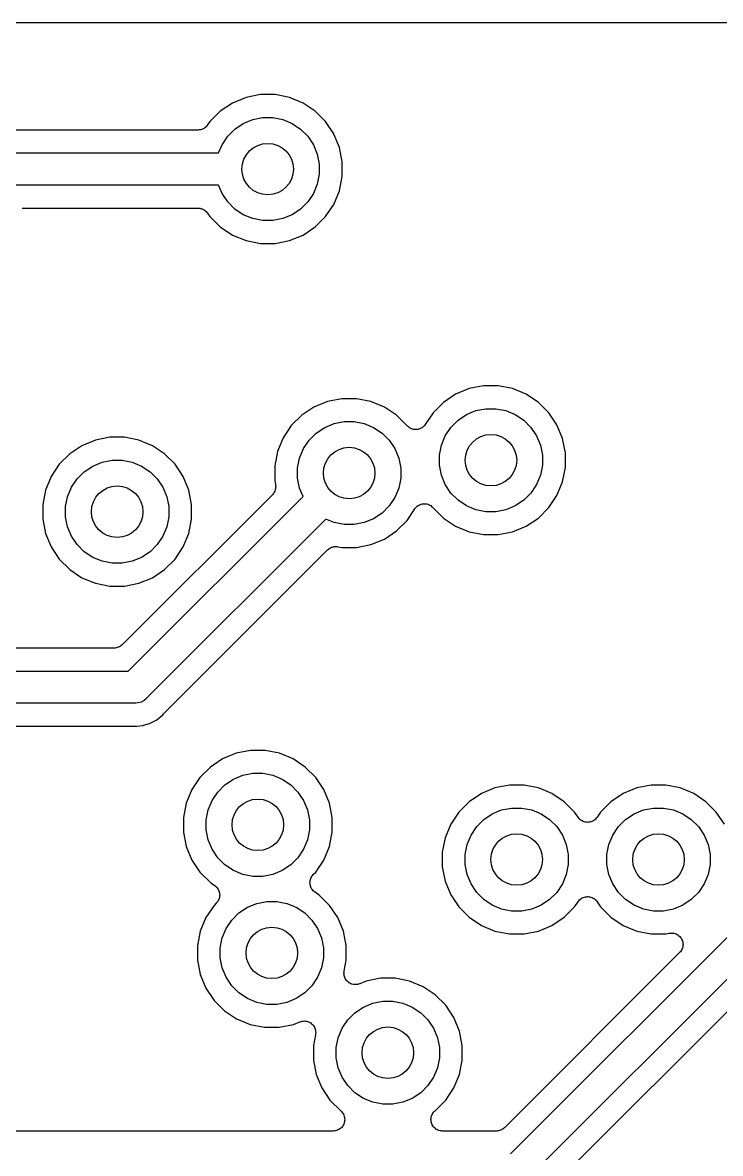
# Model space of a CAD drawing. Extents: x 1.98 to 5.9, y -3.93 to -1.98.
# Drawn here: x 4.7861 to 4.9992, y -2.3221 to -1.9765 of the extents above; entities that cross this region are included whole.
import ezdxf

# ---------------------------------------------------------------- set-up
doc = ezdxf.new("R2010")
doc.units = 0
doc.header["$MEASUREMENT"] = 0
doc.layers.add('BLACK', color=7, linetype='CONTINUOUS')

msp = doc.modelspace()

# ---------------------------------------------------------------- linework, layer by layer
at = {"layer": 'BLACK', "linetype": 'CONTINUOUS'}
for p, q in [((2.27122, -1.97649), (5.89403, -1.97649)), ((4.85018, -2.0011), (4.84645, -2.00359)), ((4.85432, -1.99939), (4.85018, -2.0011)), ((4.85871, -1.99851), (4.85432, -1.99939)), ((4.8632, -1.99851), (4.85871, -1.99851)), ((4.86759, -1.99939), (4.8632, -1.99851)), ((4.87173, -2.0011), (4.86759, -1.99939)), ((4.87546, -2.00359), (4.87173, -2.0011)), ((4.84645, -2.00359), (4.84329, -2.00676)), ((4.87862, -2.00676), (4.87546, -2.00359)), ((4.84257, -2.00782), (4.84237, -2.00807)), ((4.84259, -2.0078), (4.84257, -2.00782)), ((4.8426, -2.00778), (4.84259, -2.0078)), ((4.84259, -2.0078), (4.84259, -2.0078)), ((4.84259, -2.0078), (4.84259, -2.0078)), ((4.84329, -2.00676), (4.8426, -2.00778)), ((4.85092, -2.00903), (4.8535, -2.0073)), ((4.8535, -2.0073), (4.85636, -2.00612)), ((4.85636, -2.00612), (4.8594, -2.00551)), ((4.8594, -2.00551), (4.86251, -2.00551)), ((4.86251, -2.00551), (4.86555, -2.00612)), ((4.86555, -2.00612), (4.86841, -2.0073)), ((4.86841, -2.0073), (4.87099, -2.00903)), ((4.88111, -2.01049), (4.87862, -2.00676)), ((4.83969, -2.00934), (4.78061, -2.00934)), ((4.84002, -2.00931), (4.83969, -2.00934)), ((4.84034, -2.00928), (4.84002, -2.00931)), ((4.84035, -2.00927), (4.84034, -2.00928)), ((4.84037, -2.00927), (4.84035, -2.00927)), ((4.84068, -2.00918), (4.84037, -2.00927)), ((4.84099, -2.00909), (4.84068, -2.00918)), ((4.84101, -2.00908), (4.84099, -2.00909)), ((4.84102, -2.00907), (4.84101, -2.00908)), ((4.84131, -2.00892), (4.84102, -2.00907)), ((4.8416, -2.00877), (4.84131, -2.00892)), ((4.84161, -2.00876), (4.8416, -2.00877)), ((4.84163, -2.00875), (4.84161, -2.00876)), ((4.84188, -2.00855), (4.84163, -2.00875)), ((4.84213, -2.00835), (4.84188, -2.00855)), ((4.84214, -2.00833), (4.84213, -2.00835)), ((4.84216, -2.00832), (4.84214, -2.00833)), ((4.84237, -2.00807), (4.84216, -2.00832)), ((4.847, -2.0138), (4.84872, -2.01122)), ((4.84872, -2.01122), (4.85092, -2.00903)), ((4.87099, -2.00903), (4.87319, -2.01122)), ((4.87319, -2.01122), (4.87491, -2.0138)), ((4.88115, -2.01056), (4.88111, -2.01049)), ((4.88115, -2.01057), (4.88115, -2.01056)), ((4.88283, -2.01462), (4.88115, -2.01057)), ((4.84595, -2.01634), (4.847, -2.0138)), ((4.87491, -2.0138), (4.8761, -2.01667)), ((4.8837, -2.01902), (4.88283, -2.01462)), ((4.7801, -2.01634), (4.84595, -2.01634)), ((4.8761, -2.01667), (4.8767, -2.01971)), ((4.8767, -2.01971), (4.8767, -2.02281)), ((4.8837, -2.0235), (4.8837, -2.01902)), ((4.8767, -2.02281), (4.8761, -2.02585)), ((4.88283, -2.0279), (4.8837, -2.0235)), ((4.84595, -2.02618), (4.78189, -2.02618)), ((4.847, -2.02872), (4.84595, -2.02618)), ((4.84872, -2.0313), (4.847, -2.02872)), ((4.87491, -2.02872), (4.87319, -2.0313)), ((4.8761, -2.02585), (4.87491, -2.02872)), ((4.88111, -2.03204), (4.88283, -2.0279)), ((4.85092, -2.03349), (4.84872, -2.0313)), ((4.87319, -2.0313), (4.87099, -2.03349)), ((4.87862, -2.03576), (4.88111, -2.03204)), ((4.78592, -2.03321), (4.78624, -2.03318)), ((4.78624, -2.03318), (4.83969, -2.03318)), ((4.83969, -2.03318), (4.83971, -2.03318)), ((4.83971, -2.03318), (4.83971, -2.03318)), ((4.83971, -2.03318), (4.83971, -2.03318)), ((4.83971, -2.03318), (4.83974, -2.03318)), ((4.83974, -2.03318), (4.84006, -2.03322)), ((4.84006, -2.03322), (4.84039, -2.03325)), ((4.84039, -2.03325), (4.8404, -2.03326)), ((4.8404, -2.03326), (4.84042, -2.03326)), ((4.84042, -2.03326), (4.84072, -2.03336)), ((4.84072, -2.03336), (4.84104, -2.03345)), ((4.84104, -2.03345), (4.84105, -2.03346)), ((4.84105, -2.03346), (4.84107, -2.03346)), ((4.84107, -2.03346), (4.84135, -2.03362)), ((4.84135, -2.03362), (4.84164, -2.03377)), ((4.84164, -2.03377), (4.84165, -2.03379)), ((4.84165, -2.03379), (4.84167, -2.03379)), ((4.84167, -2.03379), (4.84192, -2.034)), ((4.84192, -2.034), (4.84217, -2.03421)), ((4.84217, -2.03421), (4.84218, -2.03422)), ((4.84218, -2.03422), (4.84219, -2.03423)), ((4.84219, -2.03423), (4.84239, -2.03449)), ((4.84239, -2.03449), (4.8426, -2.03474)), ((4.8426, -2.03474), (4.84329, -2.03576)), ((4.8535, -2.03522), (4.85092, -2.03349)), ((4.85636, -2.0364), (4.8535, -2.03522)), ((4.86841, -2.03522), (4.86555, -2.0364)), ((4.87099, -2.03349), (4.86841, -2.03522)), ((4.84329, -2.03576), (4.84645, -2.03893)), ((4.84645, -2.03893), (4.85018, -2.04142)), ((4.8594, -2.03701), (4.85636, -2.0364)), ((4.86251, -2.03701), (4.8594, -2.03701)), ((4.86555, -2.0364), (4.86251, -2.03701)), ((4.87173, -2.04142), (4.87546, -2.03893)), ((4.87546, -2.03893), (4.87862, -2.03576)), ((4.85018, -2.04142), (4.85432, -2.04313)), ((4.86759, -2.04313), (4.87173, -2.04142)), ((4.85432, -2.04313), (4.85871, -2.04401)), ((4.85871, -2.04401), (4.8632, -2.04401)), ((4.8632, -2.04401), (4.86759, -2.04313)), ((4.92689, -2.08749), (4.9225, -2.08836)), ((4.93137, -2.08749), (4.92689, -2.08749)), ((4.93577, -2.08836), (4.93137, -2.08749)), ((4.91836, -2.09008), (4.91463, -2.09257)), ((4.9225, -2.08836), (4.91836, -2.09008)), ((4.93991, -2.09008), (4.93577, -2.08836)), ((4.94363, -2.09257), (4.93991, -2.09008)), ((4.87505, -2.09401), (4.87133, -2.0965)), ((4.87919, -2.0923), (4.87505, -2.09401)), ((4.88359, -2.09143), (4.87919, -2.0923)), ((4.88807, -2.09143), (4.88359, -2.09143)), ((4.89246, -2.0923), (4.88807, -2.09143)), ((4.8966, -2.09401), (4.89246, -2.0923)), ((4.90033, -2.0965), (4.8966, -2.09401)), ((4.91463, -2.09257), (4.91146, -2.09574)), ((4.9468, -2.09574), (4.94363, -2.09257)), ((4.87133, -2.0965), (4.86816, -2.09967)), ((4.90368, -2.09986), (4.90033, -2.0965)), ((4.91146, -2.09574), (4.90907, -2.09933)), ((4.9191, -2.098), (4.92167, -2.09628)), ((4.92167, -2.09628), (4.92454, -2.09509)), ((4.92454, -2.09509), (4.92758, -2.09449)), ((4.92758, -2.09449), (4.93068, -2.09449)), ((4.93068, -2.09449), (4.93373, -2.09509)), ((4.93373, -2.09509), (4.93659, -2.09628)), ((4.93659, -2.09628), (4.93917, -2.098)), ((4.94929, -2.09946), (4.9468, -2.09574)), ((4.86816, -2.09967), (4.86567, -2.1034)), ((4.87579, -2.10194), (4.87837, -2.10022)), ((4.87837, -2.10022), (4.88123, -2.09903)), ((4.88123, -2.09903), (4.88428, -2.09843)), ((4.88428, -2.09843), (4.88738, -2.09843)), ((4.88738, -2.09843), (4.89042, -2.09903)), ((4.89042, -2.09903), (4.89329, -2.10022)), ((4.89329, -2.10022), (4.89587, -2.10194)), ((4.90394, -2.10007), (4.90368, -2.09986)), ((4.90419, -2.10028), (4.90394, -2.10007)), ((4.9042, -2.10028), (4.90419, -2.10028)), ((4.90421, -2.10029), (4.9042, -2.10028)), ((4.9045, -2.10045), (4.90421, -2.10029)), ((4.90479, -2.1006), (4.9045, -2.10045)), ((4.9048, -2.10061), (4.90479, -2.1006)), ((4.90481, -2.10061), (4.9048, -2.10061)), ((4.90513, -2.10071), (4.90481, -2.10061)), ((4.90544, -2.10081), (4.90513, -2.10071)), ((4.90545, -2.10081), (4.90544, -2.10081)), ((4.90546, -2.10081), (4.90545, -2.10081)), ((4.9058, -2.10085), (4.90546, -2.10081)), ((4.90612, -2.10088), (4.9058, -2.10085)), ((4.90613, -2.10088), (4.90612, -2.10088)), ((4.90614, -2.10088), (4.90613, -2.10088)), ((4.90647, -2.10085), (4.90614, -2.10088)), ((4.9068, -2.10082), (4.90647, -2.10085)), ((4.90681, -2.10082), (4.9068, -2.10082)), ((4.90682, -2.10082), (4.90681, -2.10082)), ((4.90714, -2.10072), (4.90682, -2.10082)), ((4.90746, -2.10063), (4.90714, -2.10072)), ((4.90747, -2.10062), (4.90746, -2.10063)), ((4.90748, -2.10062), (4.90747, -2.10062)), ((4.90777, -2.10047), (4.90748, -2.10062)), ((4.90806, -2.10031), (4.90777, -2.10047)), ((4.90807, -2.10031), (4.90806, -2.10031)), ((4.90808, -2.1003), (4.90807, -2.10031)), ((4.90834, -2.1001), (4.90808, -2.1003)), ((4.9086, -2.09989), (4.90834, -2.1001)), ((4.90861, -2.09987), (4.9086, -2.09988)), ((4.9086, -2.09988), (4.9086, -2.09989)), ((4.90882, -2.09962), (4.90861, -2.09987)), ((4.90904, -2.09937), (4.90882, -2.09962)), ((4.90905, -2.09935), (4.90904, -2.09937)), ((4.90907, -2.09933), (4.90905, -2.09935)), ((4.90905, -2.09935), (4.90905, -2.09935)), ((4.90905, -2.09935), (4.90905, -2.09935)), ((4.91518, -2.10278), (4.9169, -2.1002)), ((4.9169, -2.1002), (4.9191, -2.098)), ((4.93917, -2.098), (4.94137, -2.1002)), ((4.94137, -2.1002), (4.94309, -2.10278)), ((4.95101, -2.1036), (4.94929, -2.09946)), ((4.80833, -2.10411), (4.80419, -2.10583)), ((4.81272, -2.10324), (4.80833, -2.10411)), ((4.8172, -2.10324), (4.81272, -2.10324)), ((4.8216, -2.10411), (4.8172, -2.10324)), ((4.82574, -2.10583), (4.8216, -2.10411)), ((4.86567, -2.1034), (4.86395, -2.10754)), ((4.87187, -2.10671), (4.87359, -2.10413)), ((4.87359, -2.10413), (4.87579, -2.10194)), ((4.89587, -2.10194), (4.89806, -2.10413)), ((4.89806, -2.10413), (4.89978, -2.10671)), ((4.91399, -2.10564), (4.91518, -2.10278)), ((4.94309, -2.10278), (4.94428, -2.10564)), ((4.95188, -2.108), (4.95101, -2.1036)), ((4.80419, -2.10583), (4.80046, -2.10831)), ((4.82946, -2.10831), (4.82574, -2.10583)), ((4.86395, -2.10754), (4.86308, -2.11193)), ((4.87068, -2.10958), (4.87187, -2.10671)), ((4.89978, -2.10671), (4.90097, -2.10958)), ((4.91339, -2.10869), (4.91399, -2.10564)), ((4.94428, -2.10564), (4.94488, -2.10869)), ((4.95188, -2.11248), (4.95188, -2.108)), ((4.79729, -2.11148), (4.7948, -2.11521)), ((4.80046, -2.10831), (4.79729, -2.11148)), ((4.8075, -2.11203), (4.81037, -2.11084)), ((4.81037, -2.11084), (4.81341, -2.11024)), ((4.81341, -2.11024), (4.81651, -2.11024)), ((4.81651, -2.11024), (4.81955, -2.11084)), ((4.81955, -2.11084), (4.82242, -2.11203)), ((4.83263, -2.11148), (4.82946, -2.10831)), ((4.83512, -2.11521), (4.83263, -2.11148)), ((4.87008, -2.11262), (4.87068, -2.10958)), ((4.90097, -2.10958), (4.90157, -2.11262)), ((4.91339, -2.11179), (4.91339, -2.10869)), ((4.94488, -2.10869), (4.94488, -2.11179)), ((4.80273, -2.11595), (4.80492, -2.11375)), ((4.80492, -2.11375), (4.8075, -2.11203)), ((4.82242, -2.11203), (4.825, -2.11375)), ((4.825, -2.11375), (4.82719, -2.11595)), ((4.86308, -2.11193), (4.86308, -2.11641)), ((4.87008, -2.11572), (4.87008, -2.11262)), ((4.90157, -2.11262), (4.90157, -2.11572)), ((4.91399, -2.11483), (4.91339, -2.11179)), ((4.91518, -2.1177), (4.91399, -2.11483)), ((4.94428, -2.11483), (4.94309, -2.1177)), ((4.94488, -2.11179), (4.94428, -2.11483)), ((4.95101, -2.11687), (4.95188, -2.11248)), ((4.7948, -2.11521), (4.79309, -2.11935)), ((4.79982, -2.12139), (4.801, -2.11852)), ((4.801, -2.11852), (4.80273, -2.11595)), ((4.82719, -2.11595), (4.82892, -2.11852)), ((4.82892, -2.11852), (4.8301, -2.12139)), ((4.83683, -2.11935), (4.83512, -2.11521)), ((4.86308, -2.11641), (4.86332, -2.11762)), ((4.86332, -2.11762), (4.86332, -2.11764)), ((4.86332, -2.11764), (4.86332, -2.11764)), ((4.86332, -2.11764), (4.86332, -2.11764)), ((4.86332, -2.11764), (4.86333, -2.11767)), ((4.86333, -2.11767), (4.86336, -2.11799)), ((4.86339, -2.11835), (4.86335, -2.11867)), ((4.86336, -2.11799), (4.86339, -2.11832)), ((4.86339, -2.11832), (4.86338, -2.11833)), ((4.86338, -2.11833), (4.86339, -2.11835)), ((4.87068, -2.11877), (4.87008, -2.11572)), ((4.90157, -2.11572), (4.90097, -2.11877)), ((4.9169, -2.12027), (4.91518, -2.1177)), ((4.94309, -2.1177), (4.94137, -2.12027)), ((4.94929, -2.12101), (4.95101, -2.11687)), ((4.79309, -2.11935), (4.79221, -2.12374)), ((4.79921, -2.12443), (4.79982, -2.12139)), ((4.86236, -2.12078), (4.8165, -2.16664)), ((4.81837, -2.17467), (4.87174, -2.1213)), ((4.8301, -2.12139), (4.83071, -2.12443)), ((4.83771, -2.12374), (4.83683, -2.11935)), ((4.86257, -2.12053), (4.86236, -2.12078)), ((4.86278, -2.12028), (4.86257, -2.12053)), ((4.86279, -2.12025), (4.86278, -2.12026)), ((4.86278, -2.12026), (4.86278, -2.12028)), ((4.86295, -2.11997), (4.86279, -2.12025)), ((4.8631, -2.11968), (4.86295, -2.11997)), ((4.86311, -2.11966), (4.8631, -2.11968)), ((4.86312, -2.11965), (4.86311, -2.11966)), ((4.86321, -2.11934), (4.86312, -2.11965)), ((4.86331, -2.11903), (4.86321, -2.11934)), ((4.86332, -2.119), (4.86331, -2.11901)), ((4.86331, -2.11901), (4.86331, -2.11903)), ((4.86335, -2.11867), (4.86332, -2.119)), ((4.87174, -2.1213), (4.87068, -2.11877)), ((4.89978, -2.12163), (4.89806, -2.12421)), ((4.90097, -2.11877), (4.89978, -2.12163)), ((4.9191, -2.12247), (4.9169, -2.12027)), ((4.94137, -2.12027), (4.93917, -2.12247)), ((4.9468, -2.12474), (4.94929, -2.12101)), ((4.79221, -2.12374), (4.79221, -2.12822)), ((4.79921, -2.12754), (4.79921, -2.12443)), ((4.83071, -2.12443), (4.83071, -2.12754)), ((4.83771, -2.12822), (4.83771, -2.12374)), ((4.89806, -2.12421), (4.89587, -2.12641)), ((4.9035, -2.12867), (4.9059, -2.12508)), ((4.9059, -2.12508), (4.90591, -2.12506)), ((4.90591, -2.12506), (4.90592, -2.12504)), ((4.90591, -2.12506), (4.90591, -2.12506)), ((4.90591, -2.12506), (4.90591, -2.12506)), ((4.90592, -2.12504), (4.90614, -2.12479)), ((4.90614, -2.12479), (4.90635, -2.12454)), ((4.90635, -2.12454), (4.90636, -2.12453)), ((4.90636, -2.12452), (4.90662, -2.12431)), ((4.90636, -2.12453), (4.90636, -2.12452)), ((4.90662, -2.12431), (4.90688, -2.12411)), ((4.90688, -2.12411), (4.90689, -2.1241)), ((4.90689, -2.1241), (4.9069, -2.12409)), ((4.9069, -2.12409), (4.90719, -2.12394)), ((4.90719, -2.12394), (4.90748, -2.12379)), ((4.90748, -2.12379), (4.90749, -2.12378)), ((4.90749, -2.12378), (4.9075, -2.12378)), ((4.9075, -2.12378), (4.90783, -2.12369)), ((4.90783, -2.12369), (4.90814, -2.12359)), ((4.90814, -2.12359), (4.90815, -2.12359)), ((4.90815, -2.12359), (4.90816, -2.12359)), ((4.90816, -2.12359), (4.90849, -2.12356)), ((4.90849, -2.12356), (4.90882, -2.12353)), ((4.90882, -2.12353), (4.90883, -2.12353)), ((4.90883, -2.12353), (4.90884, -2.12353)), ((4.90884, -2.12353), (4.90916, -2.12356)), ((4.90916, -2.12356), (4.9095, -2.1236)), ((4.9095, -2.1236), (4.90951, -2.1236)), ((4.90951, -2.1236), (4.90952, -2.1236)), ((4.90952, -2.1236), (4.90983, -2.1237)), ((4.90983, -2.1237), (4.91015, -2.1238)), ((4.91015, -2.1238), (4.91016, -2.1238)), ((4.91016, -2.1238), (4.91017, -2.12381)), ((4.91017, -2.12381), (4.91046, -2.12396)), ((4.91046, -2.12396), (4.91075, -2.12412)), ((4.91075, -2.12412), (4.91076, -2.12413)), ((4.91076, -2.12413), (4.91077, -2.12413)), ((4.91077, -2.12413), (4.91102, -2.12434)), ((4.91102, -2.12434), (4.91128, -2.12455)), ((4.91128, -2.12455), (4.91463, -2.12791)), ((4.92167, -2.12419), (4.9191, -2.12247)), ((4.92454, -2.12538), (4.92167, -2.12419)), ((4.92758, -2.12598), (4.92454, -2.12538)), ((4.93373, -2.12538), (4.93068, -2.12598)), ((4.93659, -2.12419), (4.93373, -2.12538)), ((4.93917, -2.12247), (4.93659, -2.12419)), ((4.94363, -2.12791), (4.9468, -2.12474)), ((4.79221, -2.12822), (4.79309, -2.13262)), ((4.79982, -2.13058), (4.79921, -2.12754)), ((4.87869, -2.12826), (4.82406, -2.1829)), ((4.83071, -2.12754), (4.8301, -2.13058)), ((4.83683, -2.13262), (4.83771, -2.12822)), ((4.88123, -2.12932), (4.87869, -2.12826)), ((4.89329, -2.12813), (4.89042, -2.12932)), ((4.89587, -2.12641), (4.89329, -2.12813)), ((4.90033, -2.13184), (4.9035, -2.12867)), ((4.91463, -2.12791), (4.91836, -2.1304)), ((4.93068, -2.12598), (4.92758, -2.12598)), ((4.93991, -2.1304), (4.94363, -2.12791)), ((4.801, -2.13344), (4.79982, -2.13058)), ((4.8301, -2.13058), (4.82892, -2.13344)), ((4.88428, -2.12992), (4.88123, -2.12932)), ((4.88738, -2.12992), (4.88428, -2.12992)), ((4.89042, -2.12932), (4.88738, -2.12992)), ((4.8966, -2.13433), (4.90033, -2.13184)), ((4.91836, -2.1304), (4.9225, -2.13211)), ((4.9225, -2.13211), (4.92689, -2.13298)), ((4.93137, -2.13298), (4.93577, -2.13211)), ((4.93577, -2.13211), (4.93991, -2.1304)), ((4.79309, -2.13262), (4.7948, -2.13676)), ((4.80273, -2.13602), (4.801, -2.13344)), ((4.82892, -2.13344), (4.82719, -2.13602)), ((4.83512, -2.13676), (4.83683, -2.13262)), ((4.89246, -2.13605), (4.8966, -2.13433)), ((4.92689, -2.13298), (4.93137, -2.13298)), ((4.7948, -2.13676), (4.79729, -2.14049)), ((4.80492, -2.13822), (4.80273, -2.13602)), ((4.8075, -2.13994), (4.80492, -2.13822)), ((4.825, -2.13822), (4.82242, -2.13994)), ((4.82719, -2.13602), (4.825, -2.13822)), ((4.82938, -2.18748), (4.87922, -2.13764)), ((4.83263, -2.14049), (4.83512, -2.13676)), ((4.87922, -2.13764), (4.87923, -2.13763)), ((4.87923, -2.13763), (4.87926, -2.1376)), ((4.87923, -2.13763), (4.87923, -2.13763)), ((4.87923, -2.13763), (4.87923, -2.13763)), ((4.87926, -2.1376), (4.87951, -2.1374)), ((4.87951, -2.1374), (4.87976, -2.1372)), ((4.87976, -2.1372), (4.87978, -2.13719)), ((4.87978, -2.13719), (4.87979, -2.13718)), ((4.87979, -2.13718), (4.88008, -2.13703)), ((4.88008, -2.13703), (4.88036, -2.13688)), ((4.88036, -2.13688), (4.88038, -2.13687)), ((4.88038, -2.13687), (4.8804, -2.13686)), ((4.8804, -2.13686), (4.88071, -2.13677)), ((4.88071, -2.13677), (4.88102, -2.13668)), ((4.88102, -2.13668), (4.88104, -2.13668)), ((4.88104, -2.13668), (4.88105, -2.13667)), ((4.88105, -2.13667), (4.88137, -2.13665)), ((4.88137, -2.13665), (4.8817, -2.13661)), ((4.8817, -2.13661), (4.88172, -2.13662)), ((4.88172, -2.13662), (4.88173, -2.13661)), ((4.88173, -2.13661), (4.88205, -2.13665)), ((4.88205, -2.13665), (4.88238, -2.13668)), ((4.88238, -2.13668), (4.88359, -2.13692)), ((4.88359, -2.13692), (4.88807, -2.13692)), ((4.88807, -2.13692), (4.89246, -2.13605)), ((4.79729, -2.14049), (4.80046, -2.14365)), ((4.81037, -2.14113), (4.8075, -2.13994)), ((4.81341, -2.14173), (4.81037, -2.14113)), ((4.81651, -2.14173), (4.81341, -2.14173)), ((4.81955, -2.14113), (4.81651, -2.14173)), ((4.82242, -2.13994), (4.81955, -2.14113)), ((4.82946, -2.14365), (4.83263, -2.14049)), ((4.80046, -2.14365), (4.80419, -2.14614)), ((4.80419, -2.14614), (4.80833, -2.14786)), ((4.8216, -2.14786), (4.82574, -2.14614)), ((4.82574, -2.14614), (4.82946, -2.14365)), ((4.80833, -2.14786), (4.81272, -2.14873)), ((4.81272, -2.14873), (4.8172, -2.14873)), ((4.8172, -2.14873), (4.8216, -2.14786)), ((4.81621, -2.16688), (4.81596, -2.16708)), ((4.81646, -2.16668), (4.81621, -2.16688)), ((4.81649, -2.16665), (4.81646, -2.16668)), ((4.8165, -2.16664), (4.81649, -2.16665)), ((4.81649, -2.16665), (4.81649, -2.16665)), ((4.81649, -2.16665), (4.81649, -2.16665)), ((4.81402, -2.16767), (4.75776, -2.16767)), ((4.81434, -2.16764), (4.81402, -2.16767)), ((4.81467, -2.16761), (4.81434, -2.16764)), ((4.81468, -2.1676), (4.81467, -2.16761)), ((4.8147, -2.1676), (4.81468, -2.1676)), ((4.81501, -2.16751), (4.8147, -2.1676)), ((4.81532, -2.16742), (4.81501, -2.16751)), ((4.81534, -2.16741), (4.81532, -2.16742)), ((4.81536, -2.1674), (4.81534, -2.16741)), ((4.81564, -2.16725), (4.81536, -2.1674)), ((4.81593, -2.1671), (4.81564, -2.16725)), ((4.81594, -2.16709), (4.81593, -2.1671)), ((4.81596, -2.16708), (4.81594, -2.16709)), ((4.70596, -2.17467), (4.81837, -2.17467)), ((4.8223, -2.18416), (4.82137, -2.18444)), ((4.82316, -2.1837), (4.8223, -2.18416)), ((4.82391, -2.18309), (4.82316, -2.1837)), ((4.82406, -2.1829), (4.82391, -2.18309)), ((4.82017, -2.18451), (4.70416, -2.18451)), ((4.82041, -2.18454), (4.82017, -2.18451)), ((4.82065, -2.18451), (4.82041, -2.18454)), ((4.82137, -2.18444), (4.82065, -2.18451)), ((4.82065, -2.18451), (4.82065, -2.18451)), ((4.82888, -2.18806), (4.82914, -2.18774)), ((4.82914, -2.18774), (4.82918, -2.1877)), ((4.82918, -2.1877), (4.82928, -2.1876)), ((4.82928, -2.1876), (4.82938, -2.18748)), ((4.82275, -2.19134), (4.82499, -2.19066)), ((4.82499, -2.19066), (4.82706, -2.18955)), ((4.82706, -2.18955), (4.82888, -2.18806)), ((4.70468, -2.19151), (4.81965, -2.19151)), ((4.81965, -2.19151), (4.8197, -2.19151)), ((4.8197, -2.19151), (4.81985, -2.19153)), ((4.81985, -2.19153), (4.82, -2.19153)), ((4.82, -2.19153), (4.82041, -2.19157)), ((4.82041, -2.19157), (4.82082, -2.19153)), ((4.82082, -2.19153), (4.82275, -2.19134)), ((4.84715, -2.20153), (4.84342, -2.20402)), ((4.85129, -2.19982), (4.84715, -2.20153)), ((4.85569, -2.19894), (4.85129, -2.19982)), ((4.86017, -2.19894), (4.85569, -2.19894)), ((4.86456, -2.19982), (4.86017, -2.19894)), ((4.8687, -2.20153), (4.86456, -2.19982)), ((4.87243, -2.20402), (4.8687, -2.20153)), ((4.84342, -2.20402), (4.84026, -2.20719)), ((4.8756, -2.20719), (4.87243, -2.20402)), ((4.84026, -2.20719), (4.83777, -2.21091)), ((4.84789, -2.20946), (4.85047, -2.20773)), ((4.85047, -2.20773), (4.85333, -2.20655)), ((4.85333, -2.20655), (4.85637, -2.20594)), ((4.85637, -2.20594), (4.85948, -2.20594)), ((4.85948, -2.20594), (4.86252, -2.20655)), ((4.86252, -2.20655), (4.86539, -2.20773)), ((4.86539, -2.20773), (4.86796, -2.20946)), ((4.87808, -2.21091), (4.8756, -2.20719)), ((4.83777, -2.21091), (4.83605, -2.21505)), ((4.84397, -2.21423), (4.84569, -2.21165)), ((4.84569, -2.21165), (4.84789, -2.20946)), ((4.86796, -2.20946), (4.87016, -2.21165)), ((4.87016, -2.21165), (4.87188, -2.21423)), ((4.8798, -2.21505), (4.87808, -2.21091)), ((4.93037, -2.21041), (4.92623, -2.21212)), ((4.93477, -2.20954), (4.93037, -2.21041)), ((4.93925, -2.20954), (4.93477, -2.20954)), ((4.94364, -2.21041), (4.93925, -2.20954)), ((4.94778, -2.21212), (4.94364, -2.21041)), ((4.97368, -2.21041), (4.96954, -2.21212)), ((4.97807, -2.20954), (4.97368, -2.21041)), ((4.98256, -2.20954), (4.97807, -2.20954)), ((4.98695, -2.21041), (4.98256, -2.20954)), ((4.99109, -2.21212), (4.98695, -2.21041)), ((4.83605, -2.21505), (4.83518, -2.21945)), ((4.84278, -2.2171), (4.84397, -2.21423)), ((4.87188, -2.21423), (4.87307, -2.2171)), ((4.88067, -2.21945), (4.8798, -2.21505)), ((4.92251, -2.21461), (4.91934, -2.21778)), ((4.92623, -2.21212), (4.92251, -2.21461)), ((4.95151, -2.21461), (4.94778, -2.21212)), ((4.95468, -2.21778), (4.95151, -2.21461)), ((4.96581, -2.21461), (4.96265, -2.21778)), ((4.96954, -2.21212), (4.96581, -2.21461)), ((4.99482, -2.21461), (4.99109, -2.21212)), ((4.99798, -2.21778), (4.99482, -2.21461)), ((4.84218, -2.22014), (4.84278, -2.2171)), ((4.87307, -2.2171), (4.87367, -2.22014)), ((4.91934, -2.21778), (4.91685, -2.22151)), ((4.92697, -2.22005), (4.92955, -2.21833)), ((4.92955, -2.21833), (4.93241, -2.21714)), ((4.93241, -2.21714), (4.93546, -2.21654)), ((4.93546, -2.21654), (4.93856, -2.21654)), ((4.93856, -2.21654), (4.9416, -2.21714)), ((4.9416, -2.21714), (4.94447, -2.21833)), ((4.94447, -2.21833), (4.94705, -2.22005)), ((4.95575, -2.21939), (4.95468, -2.21778)), ((4.96265, -2.21778), (4.96157, -2.21939)), ((4.97028, -2.22005), (4.97286, -2.21833)), ((4.97286, -2.21833), (4.97572, -2.21714)), ((4.97572, -2.21714), (4.97876, -2.21654)), ((4.97876, -2.21654), (4.98187, -2.21654)), ((4.98187, -2.21654), (4.98491, -2.21714)), ((4.98491, -2.21714), (4.98777, -2.21833)), ((4.98777, -2.21833), (4.99035, -2.22005)), ((5.00047, -2.22151), (4.99798, -2.21778)), ((4.83518, -2.21945), (4.83518, -2.22393)), ((4.84218, -2.22324), (4.84218, -2.22014)), ((4.87367, -2.22014), (4.87367, -2.22324)), ((4.88067, -2.22393), (4.88067, -2.21945)), ((4.91685, -2.22151), (4.91513, -2.22565)), ((4.92305, -2.22482), (4.92478, -2.22224)), ((4.92478, -2.22224), (4.92697, -2.22005)), ((4.94705, -2.22005), (4.94924, -2.22224)), ((4.94924, -2.22224), (4.95096, -2.22482)), ((4.95596, -2.21965), (4.95575, -2.21939)), ((4.95617, -2.2199), (4.95596, -2.21965)), ((4.95618, -2.21991), (4.95617, -2.2199)), ((4.95618, -2.21992), (4.95618, -2.21991)), ((4.95644, -2.22013), (4.95618, -2.21992)), ((4.9567, -2.22034), (4.95644, -2.22013)), ((4.9567, -2.22035), (4.9567, -2.22034)), ((4.95671, -2.22035), (4.9567, -2.22035)), ((4.95701, -2.22051), (4.95671, -2.22035)), ((4.9573, -2.22067), (4.95701, -2.22051)), ((4.95731, -2.22067), (4.9573, -2.22067)), ((4.95731, -2.22068), (4.95731, -2.22067)), ((4.95763, -2.22077), (4.95731, -2.22068)), ((4.95795, -2.22087), (4.95763, -2.22077)), ((4.95796, -2.22087), (4.95795, -2.22087)), ((4.95797, -2.22088), (4.95796, -2.22087)), ((4.9583, -2.22091), (4.95797, -2.22088)), ((4.95863, -2.22094), (4.9583, -2.22091)), ((4.95864, -2.22094), (4.95863, -2.22094)), ((4.95865, -2.22094), (4.95864, -2.22094)), ((4.95898, -2.22091), (4.95865, -2.22094)), ((4.95931, -2.22088), (4.95898, -2.22091)), ((4.95932, -2.22088), (4.95931, -2.22088)), ((4.95933, -2.22088), (4.95932, -2.22088)), ((4.95964, -2.22079), (4.95933, -2.22088)), ((4.95996, -2.22069), (4.95964, -2.22079)), ((4.95997, -2.22069), (4.95996, -2.22069)), ((4.95998, -2.22069), (4.95997, -2.22069)), ((4.96027, -2.22053), (4.95998, -2.22069)), ((4.96057, -2.22038), (4.96027, -2.22053)), ((4.96058, -2.22037), (4.96057, -2.22038)), ((4.96059, -2.22037), (4.96058, -2.22037)), ((4.96085, -2.22016), (4.96059, -2.22037)), ((4.9611, -2.21995), (4.96085, -2.22016)), ((4.96111, -2.21995), (4.9611, -2.21995)), ((4.96112, -2.21994), (4.96111, -2.21995)), ((4.96133, -2.21968), (4.96112, -2.21994)), ((4.96154, -2.21943), (4.96133, -2.21968)), ((4.96155, -2.21942), (4.96154, -2.21943)), ((4.96156, -2.21941), (4.96155, -2.21941)), ((4.96155, -2.21941), (4.96155, -2.21942)), ((4.96157, -2.21939), (4.96156, -2.21941)), ((4.96636, -2.22482), (4.96808, -2.22224)), ((4.96808, -2.22224), (4.97028, -2.22005)), ((4.99035, -2.22005), (4.99255, -2.22224)), ((4.99255, -2.22224), (4.99427, -2.22482)), ((4.83518, -2.22393), (4.83605, -2.22832)), ((4.84278, -2.22628), (4.84218, -2.22324)), ((4.87367, -2.22324), (4.87307, -2.22628)), ((4.8798, -2.22832), (4.88067, -2.22393)), ((4.91513, -2.22565), (4.91426, -2.23004)), ((4.92187, -2.22769), (4.92305, -2.22482)), ((4.95096, -2.22482), (4.95215, -2.22769)), ((4.96517, -2.22769), (4.96636, -2.22482)), ((4.99427, -2.22482), (4.99546, -2.22769)), ((4.83605, -2.22832), (4.83777, -2.23246)), ((4.84397, -2.22915), (4.84278, -2.22628)), ((4.84569, -2.23173), (4.84397, -2.22915)), ((4.87188, -2.22915), (4.87016, -2.23173)), ((4.87307, -2.22628), (4.87188, -2.22915)), ((4.87808, -2.23246), (4.8798, -2.22832)), ((4.92126, -2.23073), (4.92187, -2.22769)), ((4.95215, -2.22769), (4.95276, -2.23073)), ((4.96457, -2.23073), (4.96517, -2.22769)), ((4.99546, -2.22769), (4.99606, -2.23073)), ((4.83777, -2.23246), (4.84026, -2.23619)), ((4.84789, -2.23392), (4.84569, -2.23173)), ((4.87016, -2.23173), (4.86796, -2.23392)), ((4.8756, -2.23619), (4.87808, -2.23246)), ((4.91426, -2.23004), (4.91426, -2.23452)), ((4.92126, -2.23383), (4.92126, -2.23073)), ((4.95276, -2.23073), (4.95276, -2.23383)), ((4.96457, -2.23383), (4.96457, -2.23073)), ((4.99606, -2.23073), (4.99606, -2.23383)), ((4.85047, -2.23564), (4.84789, -2.23392)), ((4.85333, -2.23683), (4.85047, -2.23564)), ((4.86539, -2.23564), (4.86252, -2.23683)), ((4.86796, -2.23392), (4.86539, -2.23564)), ((4.91426, -2.23452), (4.91513, -2.23892)), ((4.92187, -2.23688), (4.92126, -2.23383)), ((4.93514, -2.32227), (5.02422, -2.23319)), ((4.95276, -2.23383), (4.95215, -2.23688)), ((4.96517, -2.23688), (4.96457, -2.23383)), ((4.99606, -2.23383), (4.99546, -2.23688)), ((4.84026, -2.23619), (4.84342, -2.23936)), ((4.84342, -2.23936), (4.84472, -2.24022)), ((4.85637, -2.23744), (4.85333, -2.23683)), ((4.85948, -2.23744), (4.85637, -2.23744)), ((4.86252, -2.23683), (4.85948, -2.23744)), ((4.87385, -2.23935), (4.87389, -2.23902)), ((4.87386, -2.23936), (4.87385, -2.23935)), ((4.87385, -2.23937), (4.87386, -2.23936)), ((4.87389, -2.23969), (4.87385, -2.23937)), ((4.87389, -2.23902), (4.87392, -2.23869)), ((4.87392, -2.23869), (4.87393, -2.23868)), ((4.87393, -2.23867), (4.87403, -2.23835)), ((4.87393, -2.23868), (4.87393, -2.23867)), ((4.87403, -2.23835), (4.87412, -2.23804)), ((4.87412, -2.23804), (4.87413, -2.23803)), ((4.87413, -2.23802), (4.87429, -2.23772)), ((4.87413, -2.23803), (4.87413, -2.23802)), ((4.87429, -2.23772), (4.87445, -2.23743)), ((4.87445, -2.23743), (4.87446, -2.23742)), ((4.87445, -2.23743), (4.87445, -2.23743)), ((4.87446, -2.23742), (4.87467, -2.23716)), ((4.87467, -2.23716), (4.87488, -2.23691)), ((4.87488, -2.23691), (4.8756, -2.23619)), ((4.91513, -2.23892), (4.91685, -2.24306)), ((4.92305, -2.23974), (4.92187, -2.23688)), ((4.95215, -2.23688), (4.95096, -2.23974)), ((4.96636, -2.23974), (4.96517, -2.23688)), ((4.99546, -2.23688), (4.99427, -2.23974)), ((4.84472, -2.24022), (4.84474, -2.24024)), ((4.84474, -2.24024), (4.84474, -2.24024)), ((4.84474, -2.24024), (4.84474, -2.24024)), ((4.84474, -2.24024), (4.84476, -2.24025)), ((4.84476, -2.24025), (4.84501, -2.24047)), ((4.84501, -2.24047), (4.84527, -2.24068)), ((4.84527, -2.24068), (4.84528, -2.24069)), ((4.84528, -2.24069), (4.84528, -2.24069)), ((4.84528, -2.24069), (4.84549, -2.24095)), ((4.84549, -2.24095), (4.8457, -2.24121)), ((4.8457, -2.24121), (4.8457, -2.24122)), ((4.8457, -2.24122), (4.84571, -2.24123)), ((4.84571, -2.24123), (4.84586, -2.24152)), ((4.84586, -2.24152), (4.84602, -2.24181)), ((4.84602, -2.24181), (4.84602, -2.24182)), ((4.84602, -2.24182), (4.84602, -2.24183)), ((4.84602, -2.24183), (4.84612, -2.24215)), ((4.84612, -2.24215), (4.84621, -2.24247)), ((4.84621, -2.24247), (4.84621, -2.24248)), ((4.84621, -2.24248), (4.84622, -2.24249)), ((4.84622, -2.24249), (4.84625, -2.24282)), ((4.84625, -2.24282), (4.84628, -2.24315)), ((4.87391, -2.24003), (4.87389, -2.23969)), ((4.87392, -2.24004), (4.87391, -2.24003)), ((4.87392, -2.24005), (4.87392, -2.24004)), ((4.87401, -2.24036), (4.87392, -2.24005)), ((4.87411, -2.24068), (4.87401, -2.24036)), ((4.87411, -2.24069), (4.87411, -2.24068)), ((4.87411, -2.2407), (4.87411, -2.24069)), ((4.87427, -2.241), (4.87411, -2.2407)), ((4.87442, -2.24129), (4.87427, -2.241)), ((4.87443, -2.2413), (4.87442, -2.24129)), ((4.87443, -2.24131), (4.87443, -2.2413)), ((4.87464, -2.24156), (4.87443, -2.24131)), ((4.87485, -2.24182), (4.87464, -2.24156)), ((4.87486, -2.24183), (4.87485, -2.24182)), ((4.87486, -2.24184), (4.87486, -2.24183)), ((4.87512, -2.24205), (4.87486, -2.24184)), ((4.87537, -2.24226), (4.87512, -2.24205)), ((4.87539, -2.24228), (4.87537, -2.24226)), ((4.87541, -2.24229), (4.87539, -2.24228)), ((4.87539, -2.24228), (4.87539, -2.24228)), ((4.87539, -2.24228), (4.87539, -2.24228)), ((4.87671, -2.24316), (4.87541, -2.24229)), ((4.92478, -2.24232), (4.92305, -2.23974)), ((4.92697, -2.24452), (4.92478, -2.24232)), ((5.02942, -2.24072), (4.94035, -2.3298)), ((4.94924, -2.24232), (4.94705, -2.24452)), ((4.95096, -2.23974), (4.94924, -2.24232)), ((4.96808, -2.24232), (4.96636, -2.23974)), ((4.97028, -2.24452), (4.96808, -2.24232)), ((4.99255, -2.24232), (4.99035, -2.24452)), ((4.99427, -2.23974), (4.99255, -2.24232)), ((4.84454, -2.24633), (4.84205, -2.25005)), ((4.84525, -2.24561), (4.84454, -2.24633)), ((4.84546, -2.24536), (4.84525, -2.24561)), ((4.84567, -2.2451), (4.84546, -2.24536)), ((4.84568, -2.24509), (4.84567, -2.2451)), ((4.84584, -2.24479), (4.84568, -2.24508)), ((4.84568, -2.24508), (4.84568, -2.24509)), ((4.846, -2.2445), (4.84584, -2.24479)), ((4.84601, -2.24448), (4.846, -2.24449)), ((4.846, -2.24449), (4.846, -2.2445)), ((4.8461, -2.24417), (4.84601, -2.24448)), ((4.8462, -2.24385), (4.8461, -2.24417)), ((4.84621, -2.24383), (4.8462, -2.24384)), ((4.8462, -2.24384), (4.8462, -2.24385)), ((4.84624, -2.2435), (4.84621, -2.24383)), ((4.84628, -2.24317), (4.84624, -2.2435)), ((4.84628, -2.24315), (4.84628, -2.24316)), ((4.84628, -2.24316), (4.84628, -2.24317)), ((4.85475, -2.24687), (4.85761, -2.24568)), ((4.85761, -2.24568), (4.86065, -2.24508)), ((4.86065, -2.24508), (4.86376, -2.24508)), ((4.86376, -2.24508), (4.8668, -2.24568)), ((4.8668, -2.24568), (4.86966, -2.24687)), ((4.87987, -2.24633), (4.87671, -2.24316)), ((4.88236, -2.25005), (4.87987, -2.24633)), ((4.91685, -2.24306), (4.91934, -2.24678)), ((4.92955, -2.24624), (4.92697, -2.24452)), ((4.93241, -2.24743), (4.92955, -2.24624)), ((4.94447, -2.24624), (4.9416, -2.24743)), ((4.94705, -2.24452), (4.94447, -2.24624)), ((4.95468, -2.24678), (4.95575, -2.24518)), ((4.95575, -2.24518), (4.95577, -2.24515)), ((4.95577, -2.24515), (4.95578, -2.24514)), ((4.95577, -2.24515), (4.95577, -2.24515)), ((4.95577, -2.24515), (4.95577, -2.24515)), ((4.95578, -2.24514), (4.95599, -2.24489)), ((4.95599, -2.24489), (4.95621, -2.24463)), ((4.95621, -2.24462), (4.95622, -2.24461)), ((4.95621, -2.24463), (4.95621, -2.24462)), ((4.95622, -2.24461), (4.95648, -2.24441)), ((4.95648, -2.24441), (4.95674, -2.2442)), ((4.95674, -2.2442), (4.95675, -2.24419)), ((4.95675, -2.24419), (4.95705, -2.24404)), ((4.95675, -2.24419), (4.95675, -2.24419)), ((4.95705, -2.24404), (4.95734, -2.24388)), ((4.95734, -2.24388), (4.95735, -2.24388)), ((4.95735, -2.24388), (4.95736, -2.24387)), ((4.95736, -2.24387), (4.95768, -2.24378)), ((4.95768, -2.24378), (4.958, -2.24369)), ((4.958, -2.24369), (4.95801, -2.24368)), ((4.95801, -2.24368), (4.95835, -2.24365)), ((4.95801, -2.24368), (4.95801, -2.24368)), ((4.95835, -2.24365), (4.95868, -2.24362)), ((4.95868, -2.24362), (4.95869, -2.24362)), ((4.95869, -2.24362), (4.9587, -2.24362)), ((4.9587, -2.24362), (4.95903, -2.24366)), ((4.95903, -2.24366), (4.95936, -2.24369)), ((4.95936, -2.24369), (4.95936, -2.24369)), ((4.95936, -2.24369), (4.95937, -2.2437)), ((4.95937, -2.2437), (4.95969, -2.24379)), ((4.95969, -2.24379), (4.96001, -2.24389)), ((4.96001, -2.24389), (4.96002, -2.2439)), ((4.96002, -2.2439), (4.96003, -2.2439)), ((4.96003, -2.2439), (4.96032, -2.24406)), ((4.96032, -2.24406), (4.96061, -2.24422)), ((4.96061, -2.24422), (4.96062, -2.24422)), ((4.96062, -2.24422), (4.96063, -2.24423)), ((4.96063, -2.24423), (4.96089, -2.24444)), ((4.96089, -2.24444), (4.96114, -2.24465)), ((4.96114, -2.24465), (4.96114, -2.24466)), ((4.96114, -2.24466), (4.96115, -2.24466)), ((4.96115, -2.24466), (4.96136, -2.24492)), ((4.96136, -2.24492), (4.96157, -2.24518)), ((4.96157, -2.24518), (4.96265, -2.24678)), ((4.97286, -2.24624), (4.97028, -2.24452)), ((4.97572, -2.24743), (4.97286, -2.24624)), ((4.98777, -2.24624), (4.98491, -2.24743)), ((4.99035, -2.24452), (4.98777, -2.24624)), ((4.84997, -2.25079), (4.85217, -2.24859)), ((4.85217, -2.24859), (4.85475, -2.24687)), ((4.86966, -2.24687), (4.87224, -2.24859)), ((4.87224, -2.24859), (4.87444, -2.25079)), ((4.91934, -2.24678), (4.92251, -2.24995)), ((4.92251, -2.24995), (4.92623, -2.25244)), ((4.93546, -2.24803), (4.93241, -2.24743)), ((4.93856, -2.24803), (4.93546, -2.24803)), ((4.9416, -2.24743), (4.93856, -2.24803)), ((4.94566, -2.33438), (5.0313, -2.24875)), ((4.94778, -2.25244), (4.95151, -2.24995)), ((4.95151, -2.24995), (4.95468, -2.24678)), ((4.96265, -2.24678), (4.96581, -2.24995)), ((4.96581, -2.24995), (4.96954, -2.25244)), ((4.97876, -2.24803), (4.97572, -2.24743)), ((4.98187, -2.24803), (4.97876, -2.24803)), ((4.98491, -2.24743), (4.98187, -2.24803)), ((4.84205, -2.25005), (4.84033, -2.25419)), ((4.84706, -2.25623), (4.84825, -2.25337)), ((4.84825, -2.25337), (4.84997, -2.25079)), ((4.87444, -2.25079), (4.87616, -2.25337)), ((4.87616, -2.25337), (4.87735, -2.25623)), ((4.88408, -2.25419), (4.88236, -2.25005)), ((4.92623, -2.25244), (4.93037, -2.25416)), ((4.94364, -2.25416), (4.94778, -2.25244)), ((4.96954, -2.25244), (4.97368, -2.25416)), ((4.84033, -2.25419), (4.83946, -2.25859)), ((4.84646, -2.25928), (4.84706, -2.25623)), ((4.87735, -2.25623), (4.87795, -2.25928)), ((4.88495, -2.25859), (4.88408, -2.25419)), ((4.93037, -2.25416), (4.93477, -2.25503)), ((4.93477, -2.25503), (4.93925, -2.25503)), ((4.93925, -2.25503), (4.94364, -2.25416)), ((4.97368, -2.25416), (4.97807, -2.25503)), ((4.97807, -2.25503), (4.98256, -2.25503)), ((4.98256, -2.25503), (4.98363, -2.25482)), ((4.98363, -2.25482), (4.98367, -2.25481)), ((4.98367, -2.25481), (4.98367, -2.25481)), ((4.98367, -2.25481), (4.98367, -2.25481)), ((4.98367, -2.25481), (4.98368, -2.25481)), ((4.98368, -2.25481), (4.98401, -2.25478)), ((4.98401, -2.25478), (4.98435, -2.25475)), ((4.98435, -2.25475), (4.98436, -2.25475)), ((4.98436, -2.25475), (4.98436, -2.25475)), ((4.98436, -2.25475), (4.9847, -2.25479)), ((4.9847, -2.25479), (4.98503, -2.25482)), ((4.98503, -2.25482), (4.98504, -2.25483)), ((4.98504, -2.25483), (4.98504, -2.25483)), ((4.98504, -2.25483), (4.98537, -2.25493)), ((4.98537, -2.25493), (4.98568, -2.25503)), ((4.98568, -2.25503), (4.98569, -2.25503)), ((4.98569, -2.25503), (4.98569, -2.25503)), ((4.98569, -2.25503), (4.986, -2.2552)), ((4.986, -2.2552), (4.98628, -2.25535)), ((4.98628, -2.25535), (4.98629, -2.25536)), ((4.98629, -2.25536), (4.98629, -2.25536)), ((4.98629, -2.25536), (4.98655, -2.25558)), ((4.98655, -2.25558), (4.98681, -2.25579)), ((4.98681, -2.25579), (4.98681, -2.2558)), ((4.98681, -2.2558), (4.98682, -2.2558)), ((4.98682, -2.2558), (4.98703, -2.25607)), ((4.98703, -2.25607), (4.98724, -2.25632)), ((4.98724, -2.25632), (4.98724, -2.25633)), ((4.98724, -2.25633), (4.98724, -2.25633)), ((4.98724, -2.25633), (4.9874, -2.25663)), ((4.9874, -2.25663), (4.98756, -2.25693)), ((4.83946, -2.25859), (4.83946, -2.26307)), ((4.84646, -2.26238), (4.84646, -2.25928)), ((4.87795, -2.25928), (4.87795, -2.26238)), ((4.88495, -2.26307), (4.88495, -2.25859)), ((4.98722, -2.2602), (4.98701, -2.26046)), ((4.98723, -2.2602), (4.98722, -2.2602)), ((4.98722, -2.2602), (4.98722, -2.2602)), ((4.98738, -2.2599), (4.98723, -2.2602)), ((4.98754, -2.2596), (4.98738, -2.2599)), ((4.98755, -2.2596), (4.98754, -2.2596)), ((4.98765, -2.25926), (4.98755, -2.25959)), ((4.98755, -2.25959), (4.98755, -2.2596)), ((4.98756, -2.25693), (4.98756, -2.25693)), ((4.98756, -2.25693), (4.98756, -2.25694)), ((4.98756, -2.25694), (4.98765, -2.25725)), ((4.98765, -2.25725), (4.98775, -2.25758)), ((4.98775, -2.25895), (4.98765, -2.25926)), ((4.98775, -2.25758), (4.98775, -2.25759)), ((4.98775, -2.25759), (4.98775, -2.25759)), ((4.98775, -2.25759), (4.98778, -2.25792)), ((4.98778, -2.25859), (4.98775, -2.25894)), ((4.98775, -2.25894), (4.98775, -2.25895)), ((4.98775, -2.25895), (4.98775, -2.25895)), ((4.98778, -2.25792), (4.98782, -2.25826)), ((4.98782, -2.25827), (4.98778, -2.25859)), ((4.98782, -2.25826), (4.98782, -2.25827)), ((4.98782, -2.25827), (4.98782, -2.25827)), ((4.83946, -2.26307), (4.84033, -2.26746)), ((4.84706, -2.26542), (4.84646, -2.26238)), ((4.87795, -2.26238), (4.87735, -2.26542)), ((4.8843, -2.26635), (4.88495, -2.26307)), ((4.98679, -2.26072), (4.93327, -2.31425)), ((4.98701, -2.26046), (4.98679, -2.26072)), ((4.84825, -2.26829), (4.84706, -2.26542)), ((4.87735, -2.26542), (4.87616, -2.26829)), ((4.88423, -2.26701), (4.88427, -2.26668)), ((4.88423, -2.26702), (4.88423, -2.26701)), ((4.88423, -2.26703), (4.88423, -2.26702)), ((4.88427, -2.26736), (4.88423, -2.26703)), ((4.88427, -2.26668), (4.8843, -2.26635)), ((4.84033, -2.26746), (4.84205, -2.2716)), ((4.84997, -2.27087), (4.84825, -2.26829)), ((4.87616, -2.26829), (4.87444, -2.27087)), ((4.8843, -2.26769), (4.88427, -2.26736)), ((4.8843, -2.2677), (4.8843, -2.26769)), ((4.8843, -2.26771), (4.8843, -2.2677)), ((4.8844, -2.26803), (4.8843, -2.26771)), ((4.88449, -2.26835), (4.8844, -2.26803)), ((4.8845, -2.26836), (4.88449, -2.26835)), ((4.88449, -2.26835), (4.88449, -2.26835)), ((4.88465, -2.26866), (4.8845, -2.26836)), ((4.88481, -2.26895), (4.88465, -2.26866)), ((4.88481, -2.26896), (4.88481, -2.26895)), ((4.88482, -2.26897), (4.88481, -2.26896)), ((4.88503, -2.26922), (4.88482, -2.26897)), ((4.88524, -2.26948), (4.88503, -2.26922)), ((4.88524, -2.26949), (4.88524, -2.26948)), ((4.88525, -2.26949), (4.88524, -2.26949)), ((4.8855, -2.26971), (4.88525, -2.26949)), ((4.88576, -2.26992), (4.8855, -2.26971)), ((4.88577, -2.26993), (4.88576, -2.26992)), ((4.88607, -2.27009), (4.88577, -2.26993)), ((4.88577, -2.26993), (4.88577, -2.26993)), ((4.88636, -2.27025), (4.88607, -2.27009)), ((4.88637, -2.27025), (4.88636, -2.27025)), ((4.88637, -2.27026), (4.88637, -2.27025)), ((4.88669, -2.27035), (4.88637, -2.27026)), ((4.88701, -2.27046), (4.88669, -2.27035)), ((4.88702, -2.27046), (4.88701, -2.27046)), ((4.88703, -2.27046), (4.88702, -2.27046)), ((4.88736, -2.27049), (4.88703, -2.27046)), ((4.88769, -2.27053), (4.88736, -2.27049)), ((4.8877, -2.27053), (4.88769, -2.27053)), ((4.88771, -2.27053), (4.8877, -2.27053)), ((4.88804, -2.2705), (4.88771, -2.27053)), ((4.88837, -2.27047), (4.88804, -2.2705)), ((4.88838, -2.27047), (4.88837, -2.27047)), ((4.88839, -2.27047), (4.88838, -2.27047)), ((4.8887, -2.27038), (4.88839, -2.27047)), ((4.88903, -2.27028), (4.8887, -2.27038)), ((4.88904, -2.27028), (4.88903, -2.27028)), ((4.88907, -2.27026), (4.88904, -2.27028)), ((4.88904, -2.27028), (4.88904, -2.27028)), ((4.88904, -2.27028), (4.88904, -2.27028)), ((4.891, -2.26946), (4.88907, -2.27026)), ((4.8954, -2.26859), (4.891, -2.26946)), ((4.89988, -2.26859), (4.8954, -2.26859)), ((4.90427, -2.26946), (4.89988, -2.26859)), ((4.90841, -2.27118), (4.90427, -2.26946)), ((4.84205, -2.2716), (4.84454, -2.27533)), ((4.85217, -2.27306), (4.84997, -2.27087)), ((4.85475, -2.27478), (4.85217, -2.27306)), ((4.87224, -2.27306), (4.86966, -2.27478)), ((4.87444, -2.27087), (4.87224, -2.27306)), ((4.91214, -2.27367), (4.90841, -2.27118)), ((4.91531, -2.27684), (4.91214, -2.27367)), ((4.84454, -2.27533), (4.8477, -2.2785)), ((4.85761, -2.27597), (4.85475, -2.27478)), ((4.86065, -2.27657), (4.85761, -2.27597)), ((4.86376, -2.27657), (4.86065, -2.27657)), ((4.8668, -2.27597), (4.86376, -2.27657)), ((4.86966, -2.27478), (4.8668, -2.27597)), ((4.8876, -2.27911), (4.89018, -2.27738)), ((4.89018, -2.27738), (4.89304, -2.2762)), ((4.89304, -2.2762), (4.89609, -2.27559)), ((4.89609, -2.27559), (4.89919, -2.27559)), ((4.89919, -2.27559), (4.90223, -2.2762)), ((4.90223, -2.2762), (4.9051, -2.27738)), ((4.9051, -2.27738), (4.90768, -2.27911)), ((4.9178, -2.28056), (4.91531, -2.27684)), ((4.8477, -2.2785), (4.85143, -2.28099)), ((4.85143, -2.28099), (4.85557, -2.2827)), ((4.88541, -2.2813), (4.8876, -2.27911)), ((4.90768, -2.27911), (4.90987, -2.2813)), ((4.91951, -2.2847), (4.9178, -2.28056)), ((4.85557, -2.2827), (4.85996, -2.28357)), ((4.85996, -2.28357), (4.86445, -2.28357)), ((4.86445, -2.28357), (4.86884, -2.2827)), ((4.86884, -2.2827), (4.87077, -2.2819)), ((4.87077, -2.2819), (4.8708, -2.28189)), ((4.8708, -2.28189), (4.87082, -2.28188)), ((4.8708, -2.28189), (4.8708, -2.28189)), ((4.8708, -2.28189), (4.8708, -2.28189)), ((4.87082, -2.28188), (4.87114, -2.28179)), ((4.87114, -2.28179), (4.87146, -2.2817)), ((4.87146, -2.2817), (4.87147, -2.28169)), ((4.87146, -2.2817), (4.87146, -2.2817)), ((4.87147, -2.28169), (4.8718, -2.28166)), ((4.8718, -2.28166), (4.87214, -2.28163)), ((4.87214, -2.28163), (4.87214, -2.28164)), ((4.87214, -2.28164), (4.87215, -2.28163)), ((4.87215, -2.28163), (4.87248, -2.28167)), ((4.87248, -2.28167), (4.87282, -2.28171)), ((4.87282, -2.28171), (4.87282, -2.28171)), ((4.87282, -2.28171), (4.87283, -2.28171)), ((4.87283, -2.28171), (4.87315, -2.28181)), ((4.87315, -2.28181), (4.87347, -2.28191)), ((4.87347, -2.28191), (4.87348, -2.28191)), ((4.87348, -2.28191), (4.87348, -2.28191)), ((4.87348, -2.28191), (4.87378, -2.28208)), ((4.87378, -2.28208), (4.87407, -2.28223)), ((4.87407, -2.28223), (4.87408, -2.28224)), ((4.87408, -2.28224), (4.87408, -2.28224)), ((4.87408, -2.28224), (4.87434, -2.28246)), ((4.87434, -2.28246), (4.8746, -2.28267)), ((4.8746, -2.28267), (4.8746, -2.28268)), ((4.8746, -2.28268), (4.87461, -2.28268)), ((4.87461, -2.28268), (4.87482, -2.28294)), ((4.87482, -2.28294), (4.87503, -2.2832)), ((4.87503, -2.2832), (4.87503, -2.28321)), ((4.87503, -2.28321), (4.87503, -2.28321)), ((4.87503, -2.28321), (4.87519, -2.2835)), ((4.87519, -2.2835), (4.87535, -2.2838)), ((4.87535, -2.2838), (4.87535, -2.28381)), ((4.87535, -2.28381), (4.87535, -2.28382)), ((4.87535, -2.28382), (4.87545, -2.28413)), ((4.87545, -2.28413), (4.87554, -2.28446)), ((4.87554, -2.28446), (4.87554, -2.28447)), ((4.87554, -2.28447), (4.87555, -2.28447)), ((4.87555, -2.28447), (4.87558, -2.2848)), ((4.88249, -2.28675), (4.88368, -2.28388)), ((4.88368, -2.28388), (4.88541, -2.2813)), ((4.90987, -2.2813), (4.91159, -2.28388)), ((4.91159, -2.28388), (4.91278, -2.28675)), ((4.87554, -2.28582), (4.87489, -2.2891)), ((4.87558, -2.28548), (4.87554, -2.28582)), ((4.87558, -2.2848), (4.87561, -2.28514)), ((4.87561, -2.28515), (4.87558, -2.28548)), ((4.87561, -2.28514), (4.87561, -2.28514)), ((4.87561, -2.28514), (4.87561, -2.28515)), ((4.88189, -2.28979), (4.88249, -2.28675)), ((4.91278, -2.28675), (4.91339, -2.28979)), ((4.92039, -2.2891), (4.91951, -2.2847)), ((4.87489, -2.2891), (4.87489, -2.29358)), ((4.88189, -2.29289), (4.88189, -2.28979)), ((4.91339, -2.28979), (4.91339, -2.29289)), ((4.92039, -2.29358), (4.92039, -2.2891)), ((4.87489, -2.29358), (4.87576, -2.29797)), ((4.88249, -2.29593), (4.88189, -2.29289)), ((4.91339, -2.29289), (4.91278, -2.29593)), ((4.91951, -2.29797), (4.92039, -2.29358)), ((4.87576, -2.29797), (4.87748, -2.30211)), ((4.88368, -2.2988), (4.88249, -2.29593)), ((4.91278, -2.29593), (4.91159, -2.2988)), ((4.9178, -2.30211), (4.91951, -2.29797)), ((4.88541, -2.30138), (4.88368, -2.2988)), ((4.8876, -2.30357), (4.88541, -2.30138)), ((4.90987, -2.30138), (4.90768, -2.30357)), ((4.91159, -2.2988), (4.90987, -2.30138)), ((4.87748, -2.30211), (4.87997, -2.30584)), ((4.89018, -2.30529), (4.8876, -2.30357)), ((4.90768, -2.30357), (4.9051, -2.30529)), ((4.91531, -2.30584), (4.9178, -2.30211)), ((4.87997, -2.30584), (4.88334, -2.30921)), ((4.89304, -2.30648), (4.89018, -2.30529)), ((4.89609, -2.30709), (4.89304, -2.30648)), ((4.89919, -2.30709), (4.89609, -2.30709)), ((4.90223, -2.30648), (4.89919, -2.30709)), ((4.9051, -2.30529), (4.90223, -2.30648)), ((4.91196, -2.30919), (4.91531, -2.30584)), ((4.88334, -2.30921), (4.88347, -2.30932)), ((4.88347, -2.30932), (4.88348, -2.30933)), ((4.88348, -2.30933), (4.88348, -2.30933)), ((4.88348, -2.30933), (4.88369, -2.30959)), ((4.88369, -2.30959), (4.8839, -2.30986)), ((4.8839, -2.30986), (4.8839, -2.30986)), ((4.8839, -2.30986), (4.88391, -2.30986)), ((4.88391, -2.30986), (4.88406, -2.31016)), ((4.88406, -2.31016), (4.88422, -2.31046)), ((4.88422, -2.31046), (4.88422, -2.31046)), ((4.88422, -2.31046), (4.88422, -2.31047)), ((4.88422, -2.31047), (4.88432, -2.3108)), ((4.88432, -2.3108), (4.88441, -2.31112)), ((4.88444, -2.31215), (4.8844, -2.31248)), ((4.88441, -2.31112), (4.88441, -2.31112)), ((4.88441, -2.31112), (4.88441, -2.31112)), ((4.88441, -2.31112), (4.88444, -2.31147)), ((4.88444, -2.31147), (4.88447, -2.3118)), ((4.88447, -2.31181), (4.88444, -2.31215)), ((4.88447, -2.3118), (4.88447, -2.3118)), ((4.88447, -2.3118), (4.88447, -2.31181)), ((4.9108, -2.31175), (4.91084, -2.31141)), ((4.9108, -2.31176), (4.9108, -2.31175)), ((4.9108, -2.31175), (4.9108, -2.31175)), ((4.91083, -2.31209), (4.9108, -2.31176)), ((4.91086, -2.31243), (4.91083, -2.31209)), ((4.91084, -2.31141), (4.91087, -2.31108)), ((4.91087, -2.31107), (4.91097, -2.31075)), ((4.91087, -2.31108), (4.91087, -2.31107)), ((4.91087, -2.31107), (4.91087, -2.31107)), ((4.91097, -2.31075), (4.91107, -2.31042)), ((4.91107, -2.31042), (4.91107, -2.31042)), ((4.91107, -2.31042), (4.91108, -2.31042)), ((4.91108, -2.31042), (4.91124, -2.31012)), ((4.91124, -2.31012), (4.9114, -2.30982)), ((4.9114, -2.30981), (4.91162, -2.30955)), ((4.9114, -2.30982), (4.9114, -2.30981)), ((4.9114, -2.30982), (4.9114, -2.30982)), ((4.91162, -2.30955), (4.91183, -2.30929)), ((4.91183, -2.30929), (4.91183, -2.30929)), ((4.91183, -2.30929), (4.91184, -2.30929)), ((4.91184, -2.30929), (4.91196, -2.30919)), ((4.88097, -2.31527), (4.76845, -2.31527)), ((4.8813, -2.31524), (4.88097, -2.31527)), ((4.88164, -2.31521), (4.8813, -2.31524)), ((4.88165, -2.31521), (4.88164, -2.31521)), ((4.88197, -2.31511), (4.88165, -2.3152)), ((4.88165, -2.3152), (4.88165, -2.31521)), ((4.8823, -2.31501), (4.88197, -2.31511)), ((4.88231, -2.31501), (4.8823, -2.31501)), ((4.8823, -2.31501), (4.8823, -2.31501)), ((4.88261, -2.31485), (4.88231, -2.31501)), ((4.8829, -2.31469), (4.88261, -2.31485)), ((4.88291, -2.31469), (4.8829, -2.31469)), ((4.88318, -2.31447), (4.88291, -2.31469)), ((4.88291, -2.31469), (4.88291, -2.31469)), ((4.88343, -2.31426), (4.88318, -2.31447)), ((4.88344, -2.31426), (4.88343, -2.31426)), ((4.88366, -2.31399), (4.88344, -2.31426)), ((4.88344, -2.31426), (4.88344, -2.31426)), ((4.88387, -2.31374), (4.88366, -2.31399)), ((4.88403, -2.31344), (4.88387, -2.31373)), ((4.88387, -2.31373), (4.88387, -2.31373)), ((4.88387, -2.31373), (4.88387, -2.31374)), ((4.8842, -2.31314), (4.88403, -2.31344)), ((4.8843, -2.31281), (4.8842, -2.31313)), ((4.8842, -2.31313), (4.8842, -2.31313)), ((4.8842, -2.31313), (4.8842, -2.31314)), ((4.8844, -2.31248), (4.8843, -2.31281)), ((4.8844, -2.31248), (4.8844, -2.31248)), ((4.8844, -2.31248), (4.8844, -2.31248)), ((4.91087, -2.31243), (4.91086, -2.31243)), ((4.91087, -2.31244), (4.91087, -2.31243)), ((4.91096, -2.31276), (4.91087, -2.31244)), ((4.91106, -2.31308), (4.91096, -2.31276)), ((4.91106, -2.31309), (4.91106, -2.31308)), ((4.91122, -2.31339), (4.91106, -2.31309)), ((4.91106, -2.31309), (4.91106, -2.31309)), ((4.91137, -2.31369), (4.91122, -2.31339)), ((4.91138, -2.31369), (4.91137, -2.31369)), ((4.91138, -2.3137), (4.91138, -2.31369)), ((4.91159, -2.31395), (4.91138, -2.3137)), ((4.9118, -2.31422), (4.91159, -2.31395)), ((4.91181, -2.31422), (4.9118, -2.31422)), ((4.91181, -2.31423), (4.91181, -2.31422)), ((4.91206, -2.31444), (4.91181, -2.31423)), ((4.91233, -2.31466), (4.91206, -2.31444)), ((4.91262, -2.31482), (4.91233, -2.31466)), ((4.91233, -2.31466), (4.91233, -2.31466)), ((4.91233, -2.31466), (4.91233, -2.31466)), ((4.91292, -2.31499), (4.91262, -2.31482)), ((4.91293, -2.31499), (4.91292, -2.31499)), ((4.91325, -2.31509), (4.91293, -2.31499)), ((4.91293, -2.31499), (4.91293, -2.31499)), ((4.91358, -2.3152), (4.91325, -2.31509)), ((4.91393, -2.31523), (4.91358, -2.3152)), ((4.91358, -2.3152), (4.91358, -2.3152)), ((4.91358, -2.3152), (4.91358, -2.3152)), ((4.91425, -2.31527), (4.91393, -2.31523)), ((4.91426, -2.31527), (4.91425, -2.31527)), ((4.9143, -2.31527), (4.91426, -2.31527)), ((4.91426, -2.31527), (4.91426, -2.31527)), ((4.91426, -2.31527), (4.91426, -2.31527)), ((4.93079, -2.31527), (4.9143, -2.31527)), ((4.93111, -2.31524), (4.93079, -2.31527)), ((4.93144, -2.31521), (4.93111, -2.31524)), ((4.93146, -2.31521), (4.93144, -2.31521)), ((4.93147, -2.3152), (4.93146, -2.31521)), ((4.93178, -2.31511), (4.93147, -2.3152)), ((4.93209, -2.31502), (4.93178, -2.31511)), ((4.93211, -2.31501), (4.93209, -2.31502)), ((4.93213, -2.31501), (4.93211, -2.31501)), ((4.93242, -2.31485), (4.93213, -2.31501)), ((4.9327, -2.31471), (4.93242, -2.31485)), ((4.93272, -2.3147), (4.9327, -2.31471)), ((4.93273, -2.31469), (4.93272, -2.3147)), ((4.93299, -2.31448), (4.93273, -2.31469)), ((4.93323, -2.31428), (4.93299, -2.31448)), ((4.93326, -2.31426), (4.93323, -2.31428)), ((4.93327, -2.31425), (4.93326, -2.31425)), ((4.93326, -2.31425), (4.93326, -2.31426)), ((4.93326, -2.31426), (4.93326, -2.31426))]:
    msp.add_line(p, q, dxfattribs=at)
at = {"layer": 'BLACK'}
for centre in [(4.86095, -2.02126), (4.92913, -2.11024), (4.88583, -2.11417), (4.81496, -2.12598), (4.85793, -2.22169), (4.93701, -2.23228), (4.98031, -2.23228), (4.8622, -2.26083), (4.89764, -2.29134)]:
    msp.add_circle(centre, 0.00787, dxfattribs=at)

doc.saveas('drawing.dxf')
